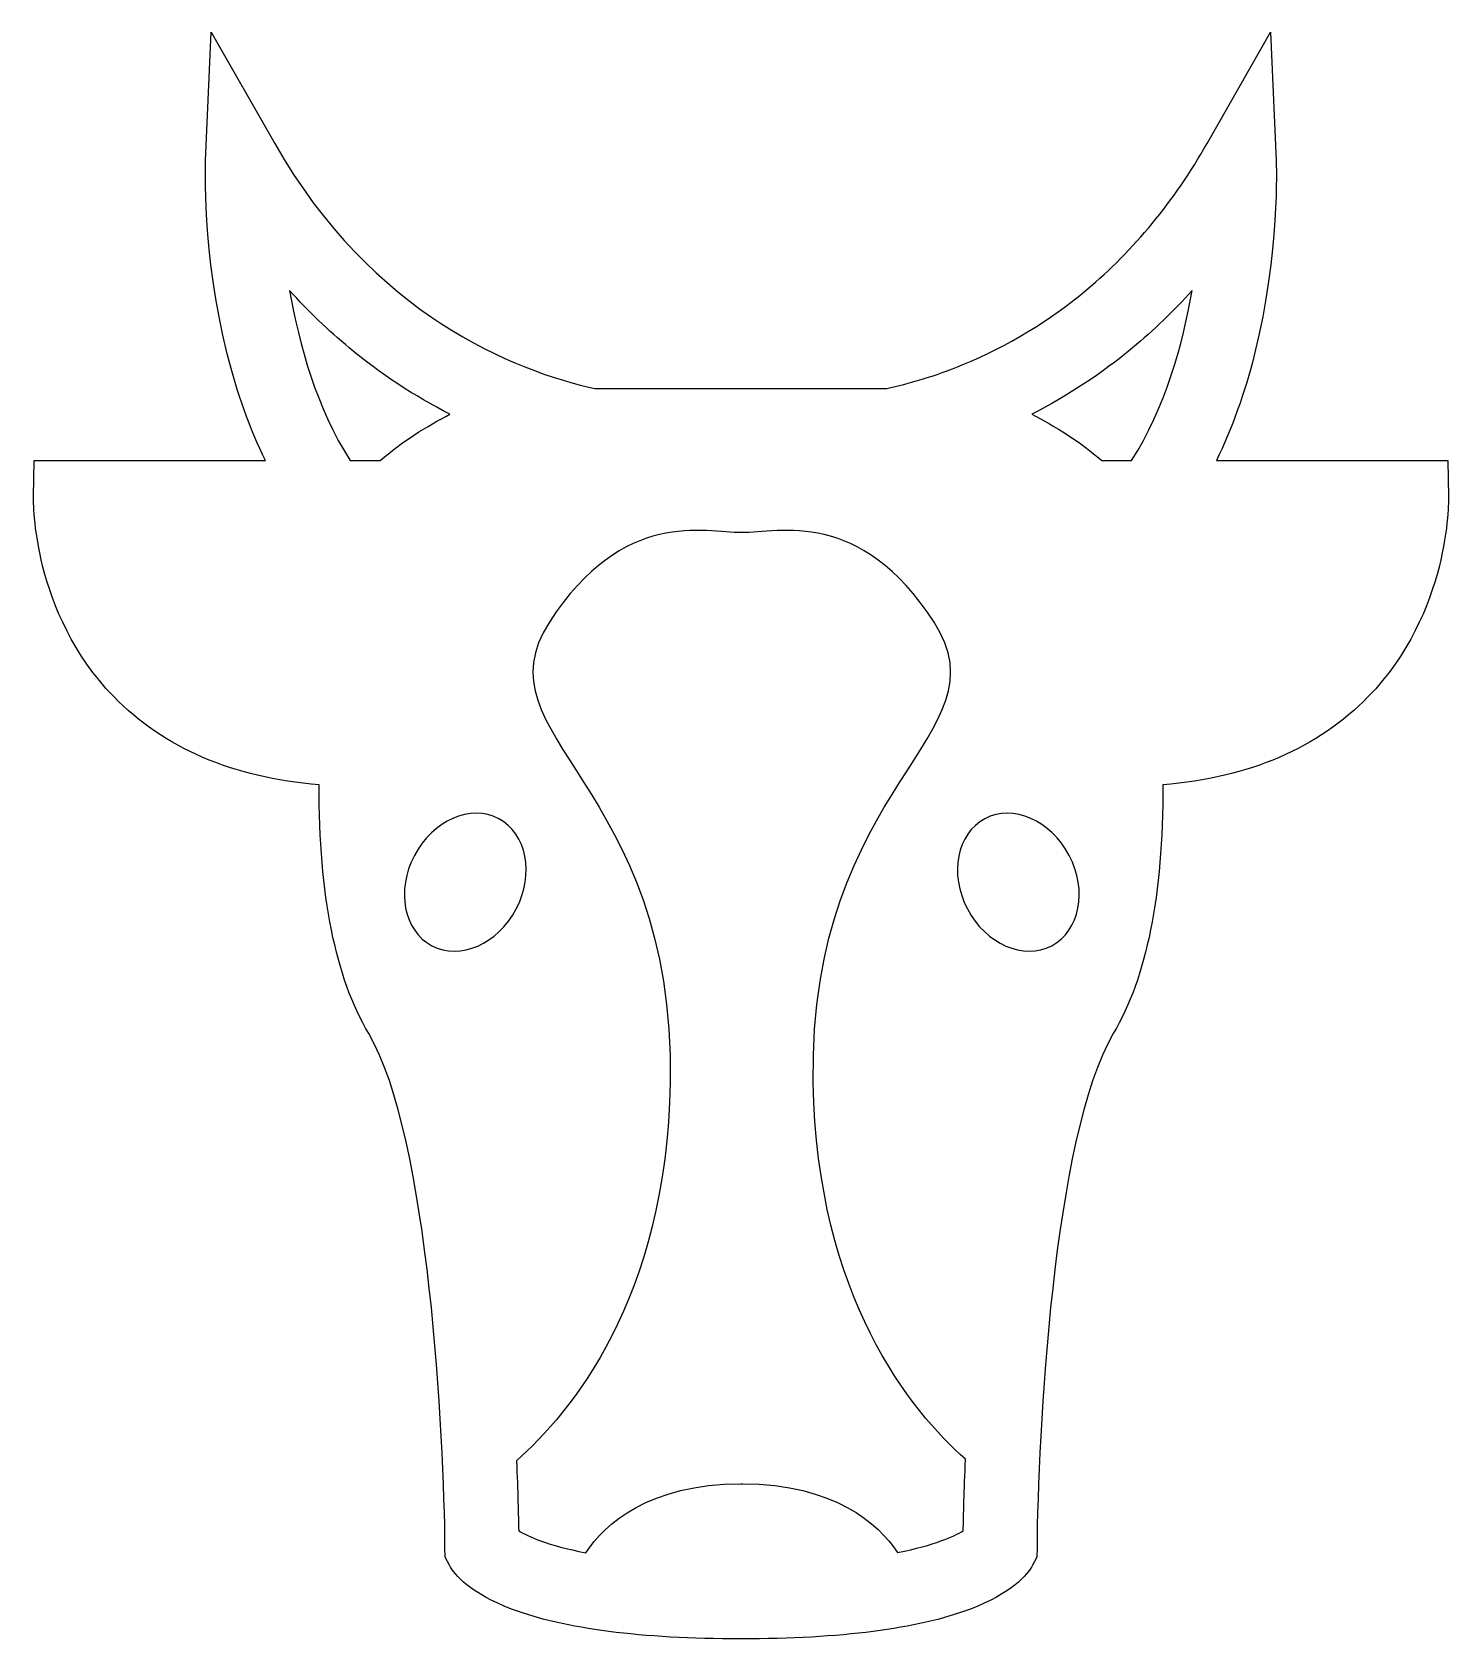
# Model space of a CAD drawing. Header units: centimetres. Extents: x -8.1 to 8.1, y -9.2 to 9.2.
import ezdxf

# ---------------------------------------------------------------- set-up
doc = ezdxf.new("R2010")
doc.units = ezdxf.units.CM
doc.header["$MEASUREMENT"] = 0
doc.layers.add('Layer 1', color=7, linetype='Continuous')

msp = doc.modelspace()

# ---------------------------------------------------------------- linework, layer by layer
at = {"layer": 'Layer 1'}
for points, knots in [([(8.08764, 4.29079), (8.08764, 4.29079), (5.43969, 4.29079), (5.43969, 4.29079), (5.43969, 4.29079), (5.61881, 4.65721), (5.76542, 5.06594), (5.87713, 5.51338), (5.87713, 5.51338), (6.166, 6.66929), (6.126, 7.68553), (6.1242, 7.72821), (6.1242, 7.72821), (6.1242, 7.72821), (6.06101, 9.19603), (6.06101, 9.19603), (6.06101, 9.19603), (6.06101, 9.19603), (5.33325, 7.91987), (5.33325, 7.91987), (5.33325, 7.91987), (4.95741, 7.26079), (4.49489, 6.69874), (3.95845, 6.24948), (3.95845, 6.24948), (3.5299, 5.89052), (3.0523, 5.60149), (2.5393, 5.39022), (2.5393, 5.39022), (2.21447, 5.25653), (1.91562, 5.17114), (1.6671, 5.11627), (1.6671, 5.11627), (1.6671, 5.11627), (-1.67094, 5.11626), (-1.67094, 5.11626), (-1.67094, 5.11626), (-2.59233, 5.32065), (-4.21512, 5.95465), (-5.33582, 7.91986), (-5.33582, 7.91986), (-5.33582, 7.91986), (-6.06352, 9.19603), (-6.06352, 9.19603), (-6.06352, 9.19603), (-6.06352, 9.19603), (-6.12676, 7.7282), (-6.12676, 7.7282), (-6.12676, 7.7282), (-6.12856, 7.68552), (-6.16835, 6.66928), (-5.87969, 5.51337), (-5.87969, 5.51337), (-5.76796, 5.06593), (-5.62135, 4.6572), (-5.44225, 4.29078), (-5.44225, 4.29078), (-5.44225, 4.29078), (-8.08798, 4.29079), (-8.08798, 4.29079), (-8.08798, 4.29079), (-8.08798, 4.29079), (-8.09634, 3.87587), (-8.09634, 3.87587), (-8.09634, 3.87587), (-8.09742, 3.82229), (-8.11195, 2.55155), (-7.17821, 1.58966), (-7.17821, 1.58966), (-6.60597, 1.00017), (-5.81682, 0.66137), (-4.82823, 0.57961), (-4.82823, 0.57961), (-4.8286, -0.68928), (-4.64167, -1.6236), (-4.26017, -2.26813), (-4.26017, -2.26813), (-3.56749, -3.43804), (-3.39546, -6.91342), (-3.38765, -8.154), (-3.38765, -8.154), (-3.38765, -8.154), (-3.38691, -8.26063), (-3.38691, -8.26063), (-3.38691, -8.26063), (-3.38691, -8.26063), (-3.33587, -8.35419), (-3.33587, -8.35419), (-3.33587, -8.35419), (-3.2761, -8.46373), (-3.10298, -8.675), (-2.61557, -8.8583), (-2.61557, -8.8583), (-2.01989, -9.0823), (-1.13994, -9.19601), (-0.00001, -9.19601), (-0.00001, -9.19601), (1.13995, -9.19601), (2.01974, -9.08248), (2.61555, -8.8583), (2.61555, -8.8583), (3.10297, -8.675), (3.27608, -8.46373), (3.33588, -8.35419), (3.33588, -8.35419), (3.33588, -8.35419), (3.38689, -8.26063), (3.38689, -8.26063), (3.38689, -8.26063), (3.38689, -8.26063), (3.3876, -8.154), (3.3876, -8.154), (3.3876, -8.154), (3.39525, -6.91398), (3.56691, -3.43913), (4.26017, -2.26832), (4.26017, -2.26832), (4.64186, -1.62379), (4.82855, -0.68947), (4.8282, 0.57942), (4.8282, 0.57942), (5.81682, 0.66118), (6.60596, 0.99998), (7.17818, 1.58947), (7.17818, 1.58947), (8.11197, 2.55136), (8.0974, 3.8221), (8.09631, 3.87571), (8.09631, 3.87571), (8.09631, 3.87571), (8.08764, 4.29079), (8.08764, 4.29079)], [0, 0, 0, 0, 0.02941176, 0.02941176, 0.02941176, 0.02941176, 0.05882353, 0.05882353, 0.05882353, 0.05882353, 0.08823529, 0.08823529, 0.08823529, 0.08823529, 0.11764706, 0.11764706, 0.11764706, 0.11764706, 0.14705882, 0.14705882, 0.14705882, 0.14705882, 0.17647059, 0.17647059, 0.17647059, 0.17647059, 0.20588235, 0.20588235, 0.20588235, 0.20588235, 0.23529412, 0.23529412, 0.23529412, 0.23529412, 0.26470588, 0.26470588, 0.26470588, 0.26470588, 0.29411765, 0.29411765, 0.29411765, 0.29411765, 0.32352941, 0.32352941, 0.32352941, 0.32352941, 0.35294118, 0.35294118, 0.35294118, 0.35294118, 0.38235294, 0.38235294, 0.38235294, 0.38235294, 0.41176471, 0.41176471, 0.41176471, 0.41176471, 0.44117647, 0.44117647, 0.44117647, 0.44117647, 0.47058824, 0.47058824, 0.47058824, 0.47058824, 0.5, 0.5, 0.5, 0.5, 0.52941176, 0.52941176, 0.52941176, 0.52941176, 0.55882353, 0.55882353, 0.55882353, 0.55882353, 0.58823529, 0.58823529, 0.58823529, 0.58823529, 0.61764706, 0.61764706, 0.61764706, 0.61764706, 0.64705882, 0.64705882, 0.64705882, 0.64705882, 0.67647059, 0.67647059, 0.67647059, 0.67647059, 0.70588235, 0.70588235, 0.70588235, 0.70588235, 0.73529412, 0.73529412, 0.73529412, 0.73529412, 0.76470588, 0.76470588, 0.76470588, 0.76470588, 0.79411765, 0.79411765, 0.79411765, 0.79411765, 0.82352941, 0.82352941, 0.82352941, 0.82352941, 0.85294118, 0.85294118, 0.85294118, 0.85294118, 0.88235294, 0.88235294, 0.88235294, 0.88235294, 0.91176471, 0.91176471, 0.91176471, 0.91176471, 0.94117647, 0.94117647, 0.94117647, 0.94117647, 1, 1, 1, 1]), ([(-4.47324, 4.29079), (-4.85564, 4.89645), (-5.05821, 5.61675), (-5.16502, 6.2382), (-5.16502, 6.2382), (-4.95137, 6.00095), (-4.72375, 5.78187), (-4.48287, 5.58185), (-4.48287, 5.58185), (-4.12589, 5.28557), (-3.73968, 5.03141), (-3.33021, 4.82194), (-3.33021, 4.82194), (-3.58926, 4.68642), (-3.88827, 4.50513), (-4.12843, 4.29076), (-4.12843, 4.29076), (-4.12843, 4.29076), (-4.47324, 4.29076), (-4.47324, 4.29076), (-4.47324, 4.29076), (-4.47324, 4.29076), (-4.47324, 4.29079), (-4.47324, 4.29079)], [0, 0, 0, 0, 0.14285714, 0.14285714, 0.14285714, 0.14285714, 0.28571429, 0.28571429, 0.28571429, 0.28571429, 0.42857143, 0.42857143, 0.42857143, 0.42857143, 0.57142857, 0.57142857, 0.57142857, 0.57142857, 0.71428571, 0.71428571, 0.71428571, 0.71428571, 1, 1, 1, 1]), ([(4.47055, 4.29079), (4.47055, 4.29079), (4.12794, 4.29079), (4.12794, 4.29079), (4.12794, 4.29079), (3.88738, 4.50531), (3.58782, 4.68682), (3.32861, 4.82252), (3.32861, 4.82252), (3.73774, 5.03181), (4.12355, 5.28594), (4.48016, 5.58187), (4.48016, 5.58187), (4.72104, 5.7819), (4.94887, 6.00097), (5.16228, 6.23822), (5.16228, 6.23822), (5.05567, 5.61675), (4.85295, 4.89663), (4.47055, 4.29079)], [0, 0, 0, 0, 0.16666667, 0.16666667, 0.16666667, 0.16666667, 0.33333333, 0.33333333, 0.33333333, 0.33333333, 0.5, 0.5, 0.5, 0.5, 0.66666667, 0.66666667, 0.66666667, 0.66666667, 1, 1, 1, 1]), ([(2.54292, -7.95945), (2.43883, -8.02173), (2.21701, -8.12368), (1.7919, -8.20779), (1.7919, -8.20779), (1.56722, -7.87389), (1.06983, -7.42555), (0.01835, -7.42028), (0.01835, -7.42028), (0.01835, -7.42028), (0.01835, -7.42007), (0.01835, -7.42007), (0.01835, -7.42007), (0.01525, -7.42007), (0.01219, -7.42007), (0.0089, -7.42028), (0.0089, -7.42028), (0.0058, -7.42028), (0.00274, -7.42007), (-0.00055, -7.42007), (-0.00055, -7.42007), (-0.00055, -7.42007), (-0.00055, -7.42028), (-0.00055, -7.42028), (-0.00055, -7.42028), (-1.05529, -7.42552), (-1.55249, -7.87698), (-1.77612, -8.21104), (-1.77612, -8.21104), (-2.2121, -8.1264), (-2.43827, -8.02268), (-2.54384, -7.95963), (-2.54384, -7.95963), (-2.54712, -7.78741), (-2.55419, -7.50709), (-2.56964, -7.15667), (-2.56964, -7.15667), (-1.95544, -6.61877), (-0.85056, -5.30953), (-0.80987, -2.82785), (-0.80987, -2.82785), (-0.75338, 0.61613), (-3.03996, 1.13241), (-2.19306, 2.44093), (-2.19306, 2.44093), (-1.34616, 3.74945), (-0.41458, 3.46714), (0.0087, 3.46714), (0.0087, 3.46714), (0.43217, 3.46714), (1.36374, 3.74942), (2.21046, 2.44093), (2.21046, 2.44093), (3.05734, 1.13241), (0.77076, 0.61613), (0.8273, -2.82785), (0.8273, -2.82785), (0.8676, -5.28556), (1.95141, -6.59316), (2.56889, -7.14069), (2.56889, -7.14069), (2.55345, -7.49841), (2.54618, -7.7845), (2.54292, -7.95945)], [0, 0, 0, 0, 0.05882353, 0.05882353, 0.05882353, 0.05882353, 0.11764706, 0.11764706, 0.11764706, 0.11764706, 0.17647059, 0.17647059, 0.17647059, 0.17647059, 0.23529412, 0.23529412, 0.23529412, 0.23529412, 0.29411765, 0.29411765, 0.29411765, 0.29411765, 0.35294118, 0.35294118, 0.35294118, 0.35294118, 0.41176471, 0.41176471, 0.41176471, 0.41176471, 0.47058824, 0.47058824, 0.47058824, 0.47058824, 0.52941176, 0.52941176, 0.52941176, 0.52941176, 0.58823529, 0.58823529, 0.58823529, 0.58823529, 0.64705882, 0.64705882, 0.64705882, 0.64705882, 0.70588235, 0.70588235, 0.70588235, 0.70588235, 0.76470588, 0.76470588, 0.76470588, 0.76470588, 0.82352941, 0.82352941, 0.82352941, 0.82352941, 0.88235294, 0.88235294, 0.88235294, 0.88235294, 1, 1, 1, 1]), ([(-3.53733, -1.26155), (-3.85925, -1.09227), (-3.94915, -0.62954), (-3.73807, -0.22825), (-3.73807, -0.22825), (-3.52699, 0.17323), (-3.09481, 0.36143), (-2.77308, 0.19212), (-2.77308, 0.19212), (-2.45116, 0.02281), (-2.36126, -0.43971), (-2.57234, -0.84118), (-2.57234, -0.84118), (-2.78343, -1.24266), (-3.21542, -1.43085), (-3.53733, -1.26155)], [0, 0, 0, 0, 0.2, 0.2, 0.2, 0.2, 0.4, 0.4, 0.4, 0.4, 0.6, 0.6, 0.6, 0.6, 1, 1, 1, 1]), ([(3.55567, -1.26155), (3.23378, -1.43086), (2.80161, -1.24266), (2.59066, -0.84118), (2.59066, -0.84118), (2.3796, -0.4397), (2.46953, 0.023), (2.79143, 0.19212), (2.79143, 0.19212), (3.11332, 0.36143), (3.54549, 0.17323), (3.7566, -0.22825), (3.7566, -0.22825), (3.96755, -0.62954), (3.87756, -1.09227), (3.55567, -1.26155)], [0, 0, 0, 0, 0.2, 0.2, 0.2, 0.2, 0.4, 0.4, 0.4, 0.4, 0.6, 0.6, 0.6, 0.6, 1, 1, 1, 1])]:
    msp.add_open_spline(points, degree=3, knots=knots, dxfattribs=at)

doc.saveas('drawing.dxf')
